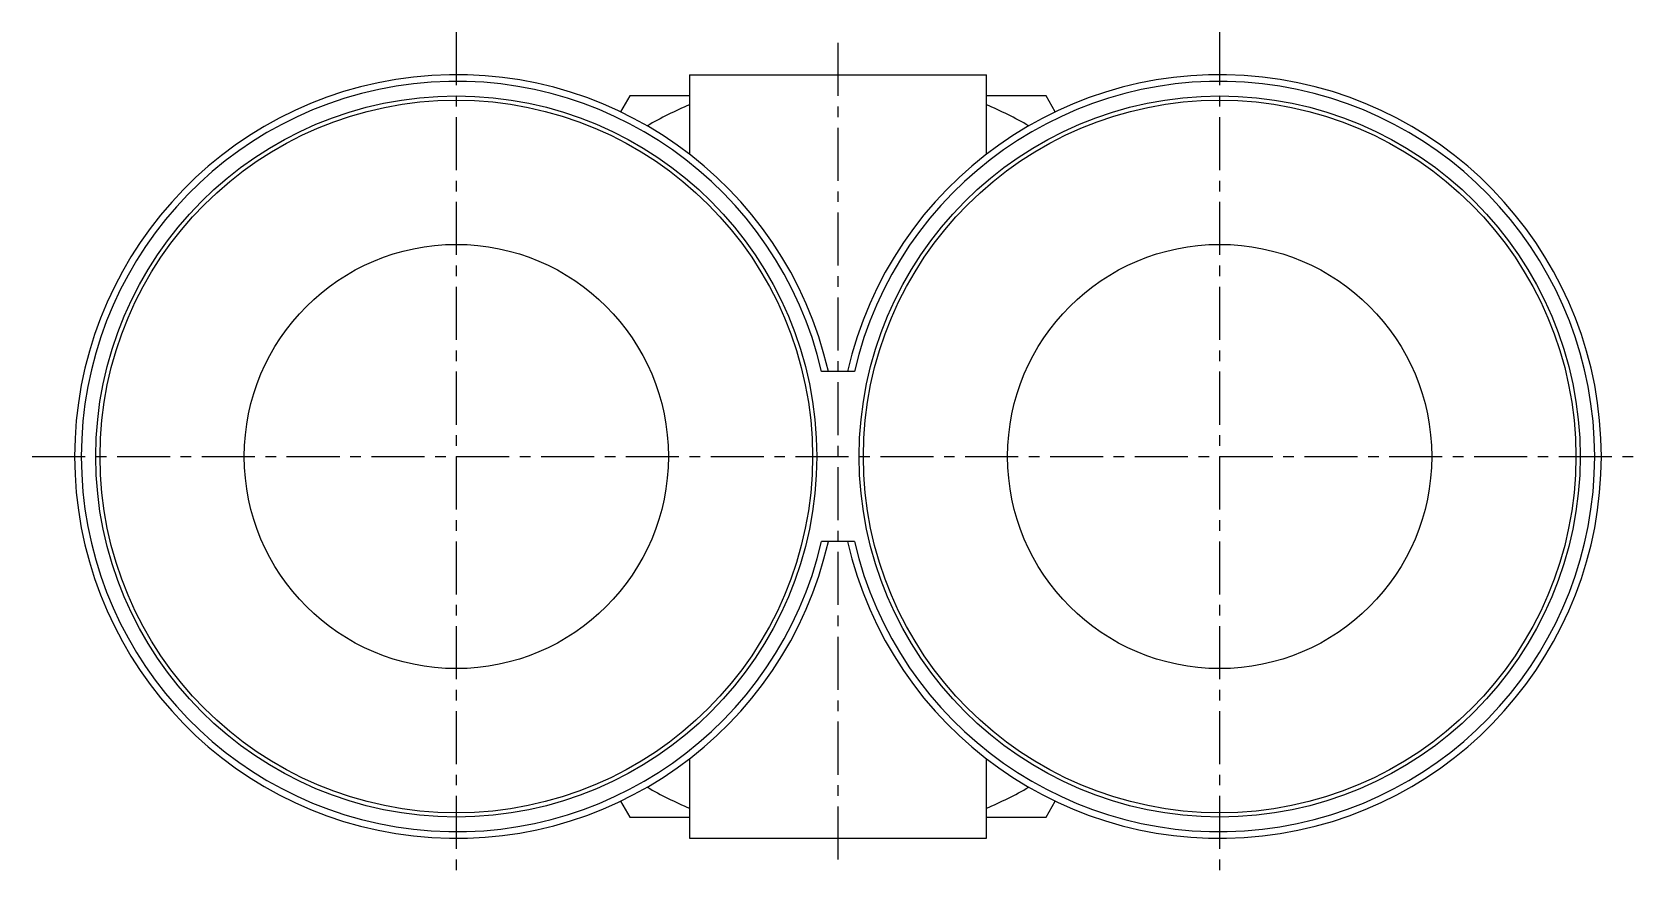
# Model space of a CAD drawing. Extents: x -5 to 111, y -21 to 86.
# Drawn here: x 23.82 to 61.82, y 65.57 to 85.57 of the extents above; entities that cross this region are included whole.
import ezdxf

# ---------------------------------------------------------------- set-up
doc = ezdxf.new("R2010")
doc.units = 0
doc.linetypes.add('CENTER', pattern=[2, 1.25, -0.25, 0.25, -0.25])
doc.layers.get('0').update_dxf_attribs({"linetype": 'CONTINUOUS'})
doc.layers.add('CENTER', color=1, linetype='CENTER')

msp = doc.modelspace()

# ---------------------------------------------------------------- linework, layer by layer
at = {"color": 7, "linetype": 'CONTINUOUS'}
for p, q in [((39.322, 84.565), (39.322, 82.689)), ((39.322, 84.565), (46.322, 84.565)), ((46.322, 82.689), (46.322, 84.565)), ((37.915, 84.065), (37.697, 83.688)), ((39.322, 84.065), (37.915, 84.065)), ((47.73, 84.065), (46.322, 84.065)), ((47.947, 83.688), (47.73, 84.065)), ((43.209, 77.565), (42.436, 77.565)), ((43.209, 73.565), (42.436, 73.565)), ((39.322, 68.441), (39.322, 66.565)), ((39.322, 68.441), (39.322, 66.565)), ((46.322, 66.565), (46.322, 68.441)), ((37.697, 67.442), (37.915, 67.065)), ((47.73, 67.065), (47.947, 67.442)), ((37.915, 67.065), (39.322, 67.065)), ((46.322, 67.065), (47.73, 67.065)), ((39.322, 66.565), (46.322, 66.565)), ((39.322, 66.565), (46.322, 66.565))]:
    msp.add_line(p, q, dxfattribs=at)
for centre, radius in [((33.822, 75.565), 8.5), ((51.822, 75.565), 8.5), ((33.822, 75.565), 8.4), ((51.822, 75.565), 8.4), ((33.822, 75.565), 5), ((51.822, 75.565), 5)]:
    msp.add_circle(centre, radius, dxfattribs=at)
for centre, radius, start, end in [((33.822, 75.565), 9, 12.8396, 347.1604), ((33.822, 75.565), 8.843, 13.0719, 346.9281), ((51.822, 75.565), 9, 192.8396, 167.1604), ((51.822, 75.565), 8.843, 193.0719, 166.9281), ((42.822, 75.565), 9, 112.8854, 120), ((42.822, 75.565), 9, 60, 67.1146), ((42.822, 75.565), 9, 240, 247.1146), ((42.822, 75.565), 9, 292.8854, 300)]:
    msp.add_arc(centre, radius, start, end, dxfattribs=at)
at = {"layer": 'CENTER', "color": 1, "linetype": 'CENTER'}
for p, q in [((33.822, 85.565), (33.822, 65.565)), ((51.822, 85.565), (51.822, 65.565)), ((42.822, 85.315), (42.822, 65.815)), ((23.822, 75.565), (61.822, 75.565))]:
    msp.add_line(p, q, dxfattribs=at)

doc.saveas('drawing.dxf')
